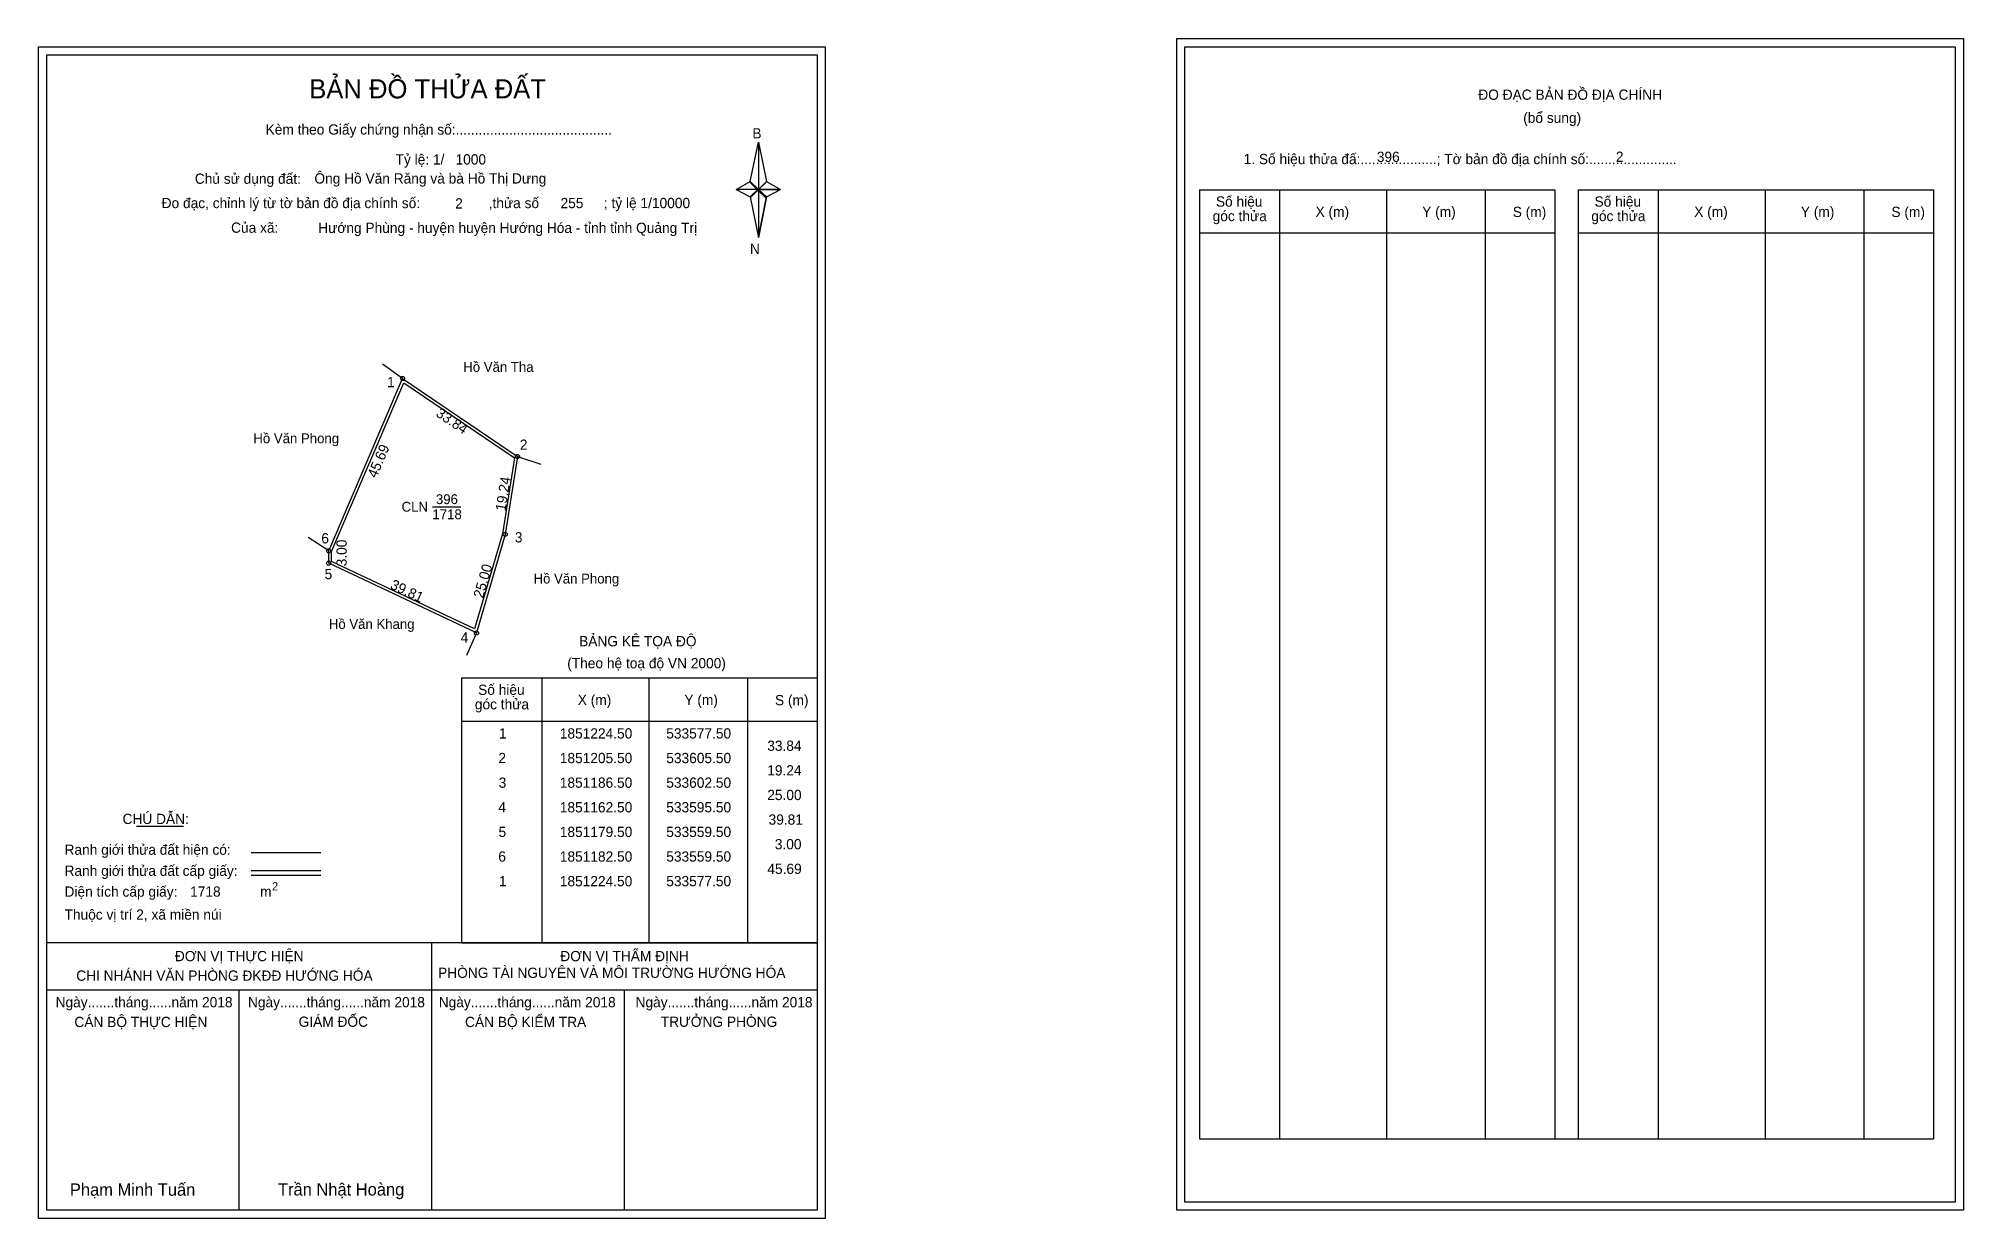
# Model space of a CAD drawing. Extents: x 533489 to 533958, y 1851020 to 1851307.
import ezdxf

# ---------------------------------------------------------------- set-up
doc = ezdxf.new("R2010")
doc.units = 0
for name, color, linetype in [('Level 1', 7, 'Continuous'), ('Level 10', 7, 'Continuous'), ('Level 11', 7, 'Continuous'), ('Level 13', 7, 'Continuous'), ('Level 27', 7, 'Continuous'), ('Level 3', 7, 'Continuous'), ('Level 36', 7, 'Continuous'), ('Level 49', 7, 'Continuous'), ('Level 53', 7, 'Continuous'), ('Level 55', 7, 'Continuous'), ('Level 6', 7, 'Continuous'), ('Level 63', 7, 'Continuous'), ('Level 9', 7, 'Continuous')]:
    doc.layers.add(name, color=color, linetype=linetype)

msp = doc.modelspace()

# ---------------------------------------------------------------- linework, layer by layer
at = {"layer": 'Level 1'}
for p, q in [((533768.12, 1851305.36), (533768.12, 1851305.36)), ((533490.8, 1851303.36), (533490.8, 1851303.36)), ((533662.22, 1851272.48), (533664.19, 1851282.12)), ((533664.19, 1851282.12), (533664.19, 1851270.6)), ((533664.19, 1851282.12), (533666.15, 1851272.48)), ((533658.77, 1851270.6), (533662.22, 1851272.48)), ((533662.22, 1851272.48), (533664.19, 1851270.6)), ((533664.04, 1851270.38), (533662.22, 1851272.26)), ((533666.01, 1851272.26), (533664.04, 1851270.38)), ((533664.04, 1851270.38), (533666.01, 1851272.26)), ((533666.15, 1851272.48), (533664.19, 1851270.6)), ((533664.19, 1851270.6), (533662.22, 1851268.76)), ((533664.04, 1851270.38), (533662.22, 1851268.54)), ((533662.22, 1851268.54), (533664.04, 1851270.38)), ((533662.22, 1851268.76), (533664.19, 1851258.9)), ((533666.01, 1851268.54), (533664.04, 1851270.38)), ((533664.19, 1851270.6), (533664.19, 1851258.9)), ((533664.19, 1851270.6), (533669.6, 1851270.6)), ((533664.19, 1851270.6), (533666.15, 1851268.76)), ((533666.15, 1851268.76), (533664.19, 1851258.9)), ((533666.15, 1851268.76), (533669.6, 1851270.6)), ((533771.65, 1851270.51), (533858.25, 1851270.51)), ((533791.24, 1851039.24), (533791.24, 1851270.51)), ((533817.31, 1851039.24), (533817.31, 1851270.51)), ((533841.29, 1851270.51), (533841.29, 1851039.24)), ((533858.25, 1851270.51), (533858.25, 1851039.24)), ((533863.91, 1851270.51), (533950.51, 1851270.51)), ((533883.5, 1851039.24), (533883.5, 1851270.51)), ((533909.57, 1851039.24), (533909.57, 1851270.51)), ((533933.54, 1851270.51), (533933.54, 1851039.24)), ((533950.51, 1851270.51), (533950.51, 1851039.24)), ((533771.65, 1851259.98), (533858.25, 1851259.98)), ((533863.91, 1851259.98), (533950.51, 1851259.98)), ((533591.89, 1851151.54), (533678.49, 1851151.54)), ((533611.48, 1851087.01), (533611.48, 1851151.54)), ((533637.55, 1851087.01), (533637.55, 1851151.54)), ((533661.52, 1851151.54), (533661.52, 1851087.01)), ((533591.89, 1851141.01), (533678.49, 1851141.01)), ((533512.71, 1851115.43), (533524.12, 1851115.43)), ((533540.58, 1851109.02), (533557.59, 1851109.02)), ((533540.58, 1851104.58), (533557.59, 1851104.58)), ((533540.58, 1851103.48), (533557.59, 1851103.48)), ((533597.62, 1851087.01), (533490.79, 1851087.01)), ((533678.49, 1851087.01), (533573.65, 1851087.01)), ((533584.64, 1851021.79), (533584.64, 1851087.01)), ((533591.89, 1851087.01), (533678.49, 1851087.01)), ((533678.49, 1851075.46), (533490.79, 1851075.46)), ((533537.72, 1851021.79), (533537.72, 1851075.46)), ((533631.57, 1851021.79), (533631.57, 1851075.46)), ((533771.65, 1851039.24), (533950.51, 1851039.24)), ((533955.82, 1851023.79), (533955.82, 1851023.79)), ((533678.49, 1851021.79), (533678.49, 1851021.79))]:
    msp.add_line(p, q, dxfattribs=at)
for points in [[(533662.22, 1851272.48), (533664.19, 1851282.12), (533664.19, 1851270.6)], [(533664.19, 1851270.6), (533666.15, 1851272.48), (533669.6, 1851270.6)], [(533658.77, 1851270.6), (533662.22, 1851268.76), (533664.19, 1851270.6)], [(533664.19, 1851270.6), (533664.19, 1851258.9), (533666.15, 1851268.76)]]:
    msp.add_lwpolyline(points, close=True, dxfattribs=at)
at = {"layer": 'Level 10'}
for points in [[(533577.5, 1851224.5), (533605.5, 1851205.5), (533602.5, 1851186.5), (533595.5, 1851162.5), (533559.5, 1851179.5), (533559.5, 1851182.5)], [(533577.81, 1851223.44), (533604.74, 1851205.17), (533601.82, 1851186.65), (533595.06, 1851163.48), (533560.2, 1851179.94), (533560.2, 1851182.36)]]:
    msp.add_lwpolyline(points, close=True, dxfattribs=at)
at = {"layer": 'Level 11'}
for centre in [(533577.5, 1851224.5), (533577.5, 1851224.5), (533605.5, 1851205.5), (533602.5, 1851186.5), (533559.5, 1851182.5), (533559.5, 1851179.5), (533595.5, 1851162.5)]:
    msp.add_circle(centre, 0.5, dxfattribs=at)
at = {"layer": 'Level 27'}
for p, q in [((533577.5, 1851224.5), (533572.6, 1851227.96)), ((533605.5, 1851205.5), (533611.19, 1851203.6)), ((533559.5, 1851182.5), (533554.46, 1851185.76)), ((533595.5, 1851162.5), (533593.06, 1851157.02))]:
    msp.add_line(p, q, dxfattribs=at)
at = {"layer": 'Level 3'}
for p, q in [((533771.65, 1851270.51), (533771.65, 1851039.24)), ((533863.91, 1851270.51), (533863.91, 1851039.24)), ((533591.89, 1851151.54), (533591.89, 1851087.01))]:
    msp.add_line(p, q, dxfattribs=at)
at = {"layer": 'Level 63'}
for points in [[(533488.79, 1851305.36), (533680.49, 1851305.36), (533680.49, 1851019.79), (533488.79, 1851019.79)], [(533766.12, 1851307.36), (533957.82, 1851307.36), (533957.82, 1851021.79), (533766.12, 1851021.79)], [(533768.12, 1851305.36), (533955.82, 1851305.36), (533955.82, 1851023.79), (533768.12, 1851023.79)], [(533490.79, 1851303.36), (533678.49, 1851303.36), (533678.49, 1851021.79), (533490.79, 1851021.79)]]:
    msp.add_lwpolyline(points, close=True, dxfattribs=at)
at = {"layer": 'Level 9'}
msp.add_line((533584.77, 1851193.25), (533591.67, 1851193.25), dxfattribs=at)

# ---------------------------------------------------------------- texts
at = {"layer": 'Level 1'}
for s, height, p in [('BẢN ĐỒ THỬA ĐẤT', 4.6657, (533554.76, 1851292.77)), ('ĐO ĐẠC BẢN ĐỒ ĐỊA CHÍNH', 2.5, (533839.6, 1851292.42)), ('Kèm theo Giấy chứng nhận số:.........................................', 2.5, (533544.14, 1851283.94)), ('B', 2.5, (533662.73, 1851283)), ('(bổ sung)', 2.5, (533850.54, 1851286.8)), ('1. Số hiệu thửa đấ:....................; Tờ bản đồ địa chính số:.......................', 2.5, (533782.43, 1851276.74)), ('Chủ sử dụng đất:', 2.5, (533526.88, 1851271.95)), ('Đo đạc, chỉnh lý từ tờ bản đồ địa chính số:                  ,thửa số                 ; tỷ lệ 1/10000', 2.5, (533518.8, 1851266.02)), ('Số hiệu', 2.5, (533775.67, 1851266.38)), ('Số hiệu', 2.5, (533867.93, 1851266.38)), ('Của xã:', 2.5, (533535.72, 1851260.02)), ('góc thửa', 2.5, (533774.87, 1851262.85)), ('X (m)', 2.5, (533799.95, 1851263.9)), ('Y (m)', 2.5, (533825.93, 1851263.9)), ('S (m)', 2.5, (533848, 1851263.85)), ('góc thửa', 2.5, (533867.13, 1851262.85)), ('X (m)', 2.5, (533892.21, 1851263.9)), ('Y (m)', 2.5, (533918.18, 1851263.9)), ('S (m)', 2.5, (533940.26, 1851263.85)), ('N', 2.5, (533662.13, 1851254.83)), ('BẢNG KÊ TỌA ĐỘ', 2.5, (533620.52, 1851159.24)), ('(Theo hệ toạ độ VN 2000)', 2.5, (533617.62, 1851153.88)), ('Số hiệu', 2.5, (533595.91, 1851147.4)), ('góc thửa', 2.5, (533595.11, 1851143.87)), ('X (m)', 2.5, (533620.19, 1851144.93)), ('Y (m)', 2.5, (533646.16, 1851144.93)), ('S (m)', 2.5, (533668.24, 1851144.88)), ('CHÚ DẪN:', 2.5, (533509.27, 1851115.93)), ('Ranh giới thửa đất hiện có:', 2.5, (533495.14, 1851108.43)), ('Ranh giới thửa đất cấp giấy:', 2.5, (533495.14, 1851103.29)), ('Diện tích cấp giấy:', 2.5, (533495.14, 1851098.21)), ('m', 2.5, (533542.8, 1851098.23)), ('2', 2, (533545.7, 1851099.74)), ('Thuộc vị trí 2, xã miền núi', 2.5, (533495.14, 1851092.61)), ('ĐƠN VỊ THỰC HIỆN', 2.5, (533522.03, 1851082.49)), ('ĐƠN VỊ THẨM ĐỊNH', 2.5, (533615.93, 1851082.49)), ('CHI NHÁNH VĂN PHÒNG ĐKĐĐ HƯỚNG HÓA', 2.5, (533497.99, 1851077.73)), ('PHÒNG TÀI NGUYÊN VÀ MÔI TRƯỜNG HƯỚNG HÓA', 2.5, (533586.16, 1851078.42)), ('Ngày.......tháng......năm 2018', 2.5, (533492.96, 1851071.26)), ('CÁN BỘ THỰC HIỆN', 2.5, (533497.54, 1851066.44)), ('Ngày.......tháng......năm 2018', 2.5, (533539.83, 1851071.26)), ('GIÁM ĐỐC', 2.5, (533552.18, 1851066.5)), ('Ngày.......tháng......năm 2018', 2.5, (533586.31, 1851071.26)), ('CÁN BỘ KIỂM TRA', 2.5, (533592.72, 1851066.44)), ('Ngày.......tháng......năm 2018', 2.5, (533634.27, 1851071.26)), ('TRƯỞNG PHÒNG', 2.5, (533640.41, 1851066.5)), ('Phạm Minh Tuấn', 3, (533496.45, 1851025.33)), ('Trần Nhật Hoàng', 3, (533547.15, 1851025.38))]:
    msp.add_text(s, height=height, dxfattribs=at).set_placement(p)
at = {"layer": 'Level 11'}
msp.add_text('Tỷ lệ: 1/', height=2.5, dxfattribs=at).set_placement((533575.8, 1851276.63))
at = {"layer": 'Level 13'}
for s, p in [('396', (533585.63, 1851193.89)), ('CLN', (533577.26, 1851192.05)), ('1718', (533584.78, 1851190.21))]:
    msp.add_text(s, height=2.4, dxfattribs=at).set_placement(p)
at = {"layer": 'Level 36'}
for s, p in [('Hồ Văn Tha', (533592.29, 1851226.12)), ('Hồ Văn Phong', (533541.15, 1851208.73)), ('Hồ Văn Phong', (533609.41, 1851174.54)), ('Hồ Văn Khang', (533559.54, 1851163.47))]:
    msp.add_text(s, height=2.4, dxfattribs=at).set_placement(p)
at = {"layer": 'Level 49'}
for s, rotation, p in [('33.84', 325.8403, (533585.41, 1851215.49)), ('45.69', 66.8014, (533571.1, 1851200.07)), ('19.24', 81.0274, (533602.57, 1851192.08)), ('3.00', 90, (533563.89, 1851178.73)), ('25.00', 73.7398, (533597.09, 1851170.8)), ('39.81', 334.7223, (533574.29, 1851173.4))]:
    msp.add_text(s, height=2.5, rotation=rotation, dxfattribs=at).set_placement(p)
at = {"layer": 'Level 53'}
for s, p in [('1', (533600.99, 1851136.76)), ('1851224.50', (533615.81, 1851136.76)), ('533577.50', (533641.75, 1851136.76)), ('33.84', (533666.35, 1851133.76)), ('2', (533600.84, 1851130.76)), ('1851205.50', (533615.81, 1851130.76)), ('533605.50', (533641.75, 1851130.76)), ('3', (533600.92, 1851124.76)), ('1851186.50', (533615.81, 1851124.76)), ('533602.50', (533641.75, 1851124.76)), ('19.24', (533666.35, 1851127.76)), ('4', (533600.83, 1851118.76)), ('1851162.50', (533615.81, 1851118.76)), ('533595.50', (533641.75, 1851118.76)), ('25.00', (533666.36, 1851121.76)), ('39.81', (533666.68, 1851115.76)), ('5', (533600.88, 1851112.76)), ('1851179.50', (533615.81, 1851112.76)), ('533559.50', (533641.75, 1851112.76)), ('3.00', (533668.2, 1851109.76)), ('6', (533600.83, 1851106.76)), ('1851182.50', (533615.81, 1851106.76)), ('533559.50', (533641.75, 1851106.76)), ('1', (533600.99, 1851100.76)), ('1851224.50', (533615.81, 1851100.76)), ('533577.50', (533641.75, 1851100.76)), ('45.69', (533666.38, 1851103.76))]:
    msp.add_text(s, height=2.5, dxfattribs=at).set_placement(p)
at = {"layer": 'Level 55'}
for s, height, p in [('389', 0.11, (533577.38, 1851224.39)), ('395', 0.11, (533577.38, 1851224.39)), ('389', 0.11, (533577.38, 1851224.39)), ('1', 0.4, (533577.39, 1851224.5)), ('2', 0.4, (533605.36, 1851205.5)), ('389', 0.11, (533605.38, 1851205.39)), ('399', 0.11, (533605.38, 1851205.39)), ('389', 0.11, (533605.38, 1851205.39)), ('399', 0.11, (533605.38, 1851205.39)), ('3', 0.4, (533602.38, 1851186.5)), ('6', 0.4, (533559.36, 1851182.5)), ('397', 0.11, (533559.38, 1851182.39)), ('395', 0.11, (533559.38, 1851182.39)), ('399', 0.11, (533602.38, 1851186.39)), ('399', 0.11, (533602.38, 1851186.39)), ('5', 0.4, (533559.37, 1851179.5)), ('397', 0.11, (533559.38, 1851179.39)), ('4', 0.4, (533595.36, 1851162.5)), ('399', 0.11, (533595.38, 1851162.39)), ('397', 0.11, (533595.38, 1851162.39)), ('399', 0.11, (533595.38, 1851162.39))]:
    msp.add_text(s, height=height, dxfattribs=at).set_placement(p)
at = {"layer": 'Level 6'}
for s, p in [('1000', (533590.4, 1851276.65)), ('396', (533814.88, 1851277.28)), ('2', (533873.12, 1851277.3)), ('Ông Hồ Văn Răng và bà Hồ Thị Dưng', (533556.02, 1851272.01)), ('2', (533590.32, 1851265.93)), ('255', (533615.99, 1851266.01)), (' Hướng Phùng - huyện huyện Hướng Hóa - tỉnh tỉnh Quảng Trị', (533556.03, 1851259.97)), ('1718', (533525.74, 1851098.22))]:
    msp.add_text(s, height=2.5, dxfattribs=at).set_placement(p)
at = {"layer": 'Level 9'}
for s, p in [('1', (533573.72, 1851222.38)), ('2', (533606.07, 1851207.12)), ('6', (533557.71, 1851184.31)), ('3', (533604.85, 1851184.55)), ('5', (533558.51, 1851175.6)), ('4', (533591.64, 1851160.14))]:
    msp.add_text(s, height=2.5, dxfattribs=at).set_placement(p)

doc.saveas('drawing.dxf')
